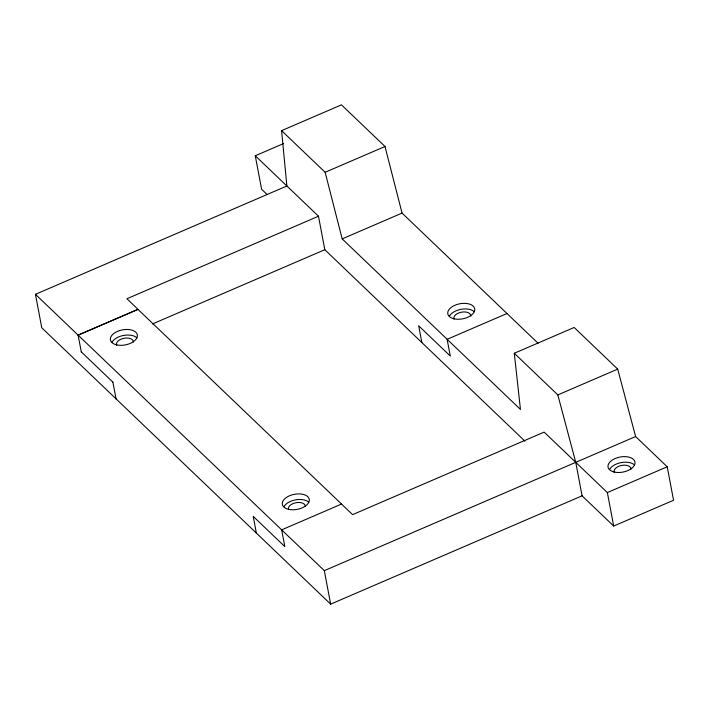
<?xml version="1.0" encoding="UTF-8"?>
<svg xmlns="http://www.w3.org/2000/svg" width="709" height="709" viewBox="0 0 709 709"><rect width="100%" height="100%" fill="white"/><g stroke="black" fill="none" stroke-linecap="round" stroke-linejoin="round"><path stroke-width="1.06" d="M281.597 130.642L325.139 172.287L342.181 238.889L520.45 409.439L514.291 353.259L574.157 327.469L617.699 369.114L635.619 436.549L667.222 466.779L673.55 500.262L613.684 526.051L582.08 495.821L330.651 604.148L41.778 327.797L35.45 294.315L286.879 185.988L281.597 130.642L341.463 104.852L385.005 146.497L402.047 213.099L538.069 343.245M267.133 194.541L261.603 189.25L255.275 155.758L283.68 143.519M325.139 172.287L385.005 146.497M524.908 441.14L324.811 249.71L318.483 216.218L126.92 298.746L137.98 309.328L78.114 335.118L81.287 351.921M78.123 335.18L137.989 309.39L352.586 514.637L544.149 432.109L607.356 492.569L613.684 526.051M342.181 238.889L402.047 213.099M152.506 323.942L324.811 249.71M506.988 313.52L447.122 339.31L450.286 356.051L418.673 325.768L421.846 342.562M514.291 353.259L557.832 394.904L617.699 369.114M341.525 504.064L281.659 529.853L284.823 546.595L253.219 516.365L256.383 533.106M35.45 294.315L324.323 570.656L635.619 436.549M607.356 492.569L667.222 466.779M255.275 155.758L318.483 216.218M81.278 351.859L112.899 382.151M557.832 394.904L575.752 462.339L582.08 495.821M324.323 570.656L330.651 604.148M112.882 382.089L116.063 398.892M609.625 469.473A13.701 7.666 -10.7 0 1 621.35 462.569A13.701 7.666 -10.7 0 1 634.546 465.007M614.295 472.274A8.561 4.786 -10.7 0 1 621.758 465.414A8.561 4.786 -10.7 0 1 631.001 469.234M283.91 506.793A13.701 7.666 -10.7 0 1 295.591 499.863A13.701 7.666 -10.7 0 1 308.814 502.264M111.978 342.35A13.701 7.666 -10.7 0 1 123.658 335.419A13.701 7.666 -10.7 0 1 136.89 337.821M288.598 509.558A8.561 4.786 -10.7 0 1 296.061 502.699A8.561 4.786 -10.7 0 1 305.304 506.518M116.666 345.115A8.561 4.786 -10.7 0 1 124.128 338.255A8.561 4.786 -10.7 0 1 133.372 342.075M454.061 319.015A8.561 4.786 -10.7 0 1 461.524 312.155A8.561 4.786 -10.7 0 1 470.767 315.975M449.373 316.249A13.701 7.666 -10.7 0 1 461.054 309.319A13.701 7.666 -10.7 0 1 474.277 311.721M614.224 472.034A13.701 7.666 -10.7 0 0 635.016 463.154A13.701 7.666 -10.7 0 0 615.226 458.493A13.701 7.666 -10.7 0 0 614.224 472.034M288.581 509.328A13.701 7.666 -10.7 0 0 309.319 500.394A13.701 7.666 -10.7 0 0 289.467 495.795A13.701 7.666 -10.7 0 0 288.581 509.328M116.657 344.884A13.701 7.666 -10.7 0 0 137.386 335.951A13.701 7.666 -10.7 0 0 117.543 331.351A13.701 7.666 -10.7 0 0 116.657 344.884M454.044 318.793A13.701 7.666 -10.7 0 0 474.782 309.851A13.701 7.666 -10.7 0 0 454.93 305.251A13.701 7.666 -10.7 0 0 454.044 318.793"/></g></svg>
